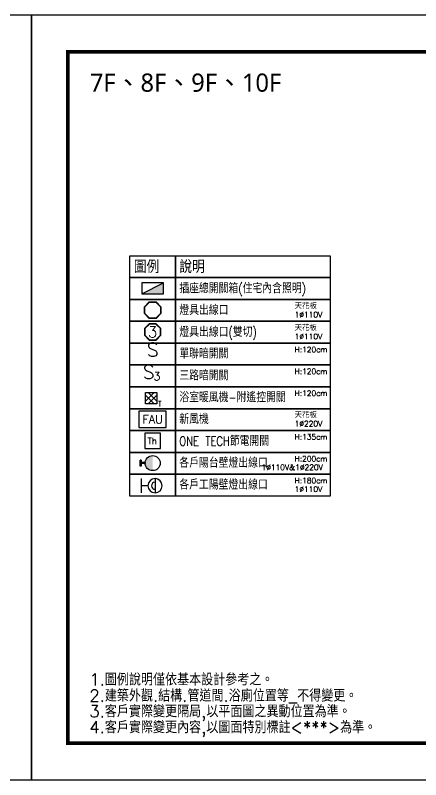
# Model space of a CAD drawing. Extents: x 489590 to 931630, y 16852 to 52972.
# Drawn here: x 498455 to 499569, y 50872 to 52972 of the extents above; entities that cross this region are included whole.
import ezdxf
from ezdxf.enums import TextEntityAlignment as Align

# ---------------------------------------------------------------- set-up
doc = ezdxf.new("R2010")
doc.units = 0
doc.header["$LTSCALE"] = 50
for name, color, linetype in [('08', 8, 'Continuous'), ('0E', 7, 'Continuous'), ('1-L', 123, 'Continuous'), ('DIM', 6, 'Continuous'), ('E', 7, 'Continuous'), ('E1', 7, 'Continuous'), ('FP', 2, 'Continuous'), ('L', 123, 'Continuous'), ('P-R', 20, 'Continuous'), ('text', 4, 'Continuous'), ('TX', 4, 'Continuous')]:
    doc.layers.add(name, color=color, linetype=linetype)
doc.styles.add('CHINA', font='SIMPLEX.shx', dxfattribs={"bigfont": 'CHINESET.shx'})
doc.styles.add('SIMPLEX', font='SIMPLEX.shx', dxfattribs={"width": 0.7})
doc.styles.add('SINGLE', font='SIMPLEX.shx', dxfattribs={"width": 0.8, "bigfont": 'chineset.shx'})
doc.styles.get("Standard").update_dxf_attribs({"font": 'txt.shx', "bigfont": 'chineset.shx'})
doc.styles.add('微軟正黑體', font='MSJH_0.TTF')

# ---------------------------------------------------------------- blocks, each defined once
blk = doc.blocks.new('A$C6F4479EE')
at = {"layer": '08'}
blk.add_lwpolyline([(0, 2100), (0, 0), (2970, 0), (2970, 2100)], close=True, dxfattribs=at)
at = {"layer": '08', "color": 8, "true_color": 0x737373, "const_width": 10}
blk.add_lwpolyline([(2535.7, 2000), (100, 2000), (100, 100), (2870, 100), (2870, 1814.8)], dxfattribs=at)
blk = doc.blocks.new('A$C057A232C')
at = {"layer": 'text', "style": 'CHINA'}
for s, p in [('1.圖例說明僅依基本設計參考之。', (1555.8, 333.1)), ('2.建築外觀.結構.管道間.浴廁位置等_不得變更。', (1555.8, 288.9)), ('3.客戶實際變更隔局,以平面圖之異動位置為準。', (1555.8, 245.8)), ('4.客戶實際變更內容,以圖面特別標註<***>為準。', (1555.8, 202))]:
    blk.add_text(s, height=33.075, dxfattribs=at).set_placement(p)
blk = doc.blocks.new('P2')
blk.add_hatch(color=256).paths.add_polyline_path([(20, 0), (20, 20), (-20, 0)])
blk.add_line((-20, 0), (20, 20))
blk.add_lwpolyline([(-20, 0), (20, 0), (20, 20), (-20, 20)], close=True)
blk = doc.blocks.new('P1')
at = {"layer": '0E'}
blk.add_blockref('P2', (0, 0), dxfattribs=at)
blk = doc.blocks.new('L3')
at = {"color": 0}
for points in [[(15, 6.2), (6.2, 15), (-6.2, 15), (-15, 6.2), (-15, -6.2), (-6.2, -15), (6.2, -15), (15, -6.2)], [(-6, -14.5), (6, -14.5), (14.5, -6), (14.5, 6), (6, 14.5), (-6, 14.5), (-14.5, 6), (-14.5, -6)]]:
    blk.add_lwpolyline(points, close=True, dxfattribs=at)
blk.add_text('3', height=20, dxfattribs=at).set_placement((0, 0), align=Align.MIDDLE_CENTER)
blk = doc.blocks.new('L1')
at = {"color": 0}
for points in [[(15, 6.2), (6.2, 15), (-6.2, 15), (-15, 6.2), (-15, -6.2), (-6.2, -15), (6.2, -15), (15, -6.2)], [(-6, -14.5), (6, -14.5), (14.5, -6), (14.5, 6), (6, 14.5), (-6, 14.5), (-14.5, 6), (-14.5, -6)]]:
    blk.add_lwpolyline(points, close=True, dxfattribs=at)
blk = doc.blocks.new('SW3')
at = {"color": 0}
for s, height, p in [('S', 25, (0, 0)), ('3', 15, (15, 0))]:
    blk.add_text(s, height=height, dxfattribs=at).set_placement(p, align=Align.BOTTOM_CENTER)
blk = doc.blocks.new('SW1')
at = {"color": 0}
blk.add_text('S', height=25, dxfattribs=at).set_placement((0, 0), align=Align.BOTTOM_CENTER)
blk = doc.blocks.new('節電開關')
at = {"layer": 'L'}
for p, q in [((14.1, 14.1), (-14.1, 14.1)), ((-14.1, 14.1), (-14.1, -14.1)), ((14.1, -14.1), (14.1, 14.1)), ((-14.1, -14.1), (14.1, -14.1))]:
    blk.add_line(p, q, dxfattribs=at)
at = {"layer": 'L', "width": 0.999983}
blk.add_text('Th', height=11.3, dxfattribs=at).set_placement((-0.6, -0.1), align=Align.MIDDLE)
blk = doc.blocks.new('L26W-W')
blk.add_hatch(color=256).paths.add_polyline_path([(13.5, 22.5, -0.390926), (1.1, 9), (-1.1, 9, -0.060084), (-4.3, 9.7, -0.323249), (-13.5, 22.5)])
for p, q in [((-5.4, 1.8), (-5.4, 0)), ((-5.4, 1.8), (5.4, 1.8)), ((5.4, 0), (-5.4, 0)), ((-0.9, 9), (-0.9, 1.8)), ((-0.9, 9), (0.9, 9)), ((0.9, 9), (0.9, 1.8)), ((5.4, 1.8), (5.4, 0))]:
    blk.add_line(p, q)
blk.add_circle((0, 22.5), 13.5)
blk = doc.blocks.new('E54')
at = {"layer": 'E'}
for p, q in [((8.3, 30.7), (-15.4, 7.1)), ((-15.4, 23.6), (8.3, 0)), ((-8.3, 30.7), (15.4, 7.1)), ((15.4, 23.6), (-8.3, 0))]:
    blk.add_line(p, q, dxfattribs=at)
at = {"layer": 'E1'}
blk.add_lwpolyline([(15.4, 30.7), (15.4, 0), (-15.4, 0), (-15.4, 30.7), (15.4, 30.7)], dxfattribs=at)
at = {"layer": 'E1', "style": 'SIMPLEX', "width": 0.8}
blk.add_text('T', height=14, dxfattribs=at).set_placement((19.9, -7))
blk = doc.blocks.new('A$C2A2C148D')
at = {"layer": 'E1'}
blk.add_blockref('E54', (15.4, 7, 0), dxfattribs=at)
blk = doc.blocks.new('A$C7CFE0CB1')
at = {"layer": 'E1', "xscale": -1}
blk.add_blockref('A$C2A2C148D', (42.7, 0), dxfattribs=at)
blk = doc.blocks.new('A$C46382AF0')
at = {"layer": 'DIM'}
for points in [[(270.1, -660.7), (395.1, -660.7), (395.1, -720.7), (270.1, -720.7)], [(395.1, -660.7), (820.1, -660.7), (820.1, -720.7), (395.1, -720.7)], [(270.1, -720.7), (395.1, -720.7), (395.1, -780.7), (270.1, -780.7)], [(395.1, -720.7), (820.1, -720.7), (820.1, -780.7), (395.1, -780.7)], [(270.1, -780.7), (395.1, -780.7), (395.1, -840.7), (270.1, -840.7)], [(395.1, -780.7), (820.1, -780.7), (820.1, -840.7), (395.1, -840.7)], [(270.1, -840.7), (395.1, -840.7), (395.1, -900.7), (270.1, -900.7)], [(395.1, -840.7), (820.1, -840.7), (820.1, -900.7), (395.1, -900.7)], [(270.1, -900.7), (395.1, -900.7), (395.1, -960.7), (270.1, -960.7)], [(395.1, -900.7), (820.1, -900.7), (820.1, -960.7), (395.1, -960.7)], [(270.1, -960.7), (395.1, -960.7), (395.1, -1020.7), (270.1, -1020.7)], [(395.1, -960.7), (820.1, -960.7), (820.1, -1020.7), (395.1, -1020.7)], [(270.1, -1020.7), (395.1, -1020.7), (395.1, -1080.7), (270.1, -1080.7)], [(395.1, -1020.7), (820.1, -1020.7), (820.1, -1080.7), (395.1, -1080.7)], [(270.1, -1080.7), (395.1, -1080.7), (395.1, -1140.7), (270.1, -1140.7)], [(395.1, -1080.7), (820.1, -1080.7), (820.1, -1140.7), (395.1, -1140.7)], [(270.1, -1140.7), (395.1, -1140.7), (395.1, -1200.7), (270.1, -1200.7)], [(395.1, -1140.7), (820.1, -1140.7), (820.1, -1200.7), (395.1, -1200.7)], [(270.1, -1200.7), (395.1, -1200.7), (395.1, -1260.7), (270.1, -1260.7)], [(395.1, -1200.7), (820.1, -1200.7), (820.1, -1260.7), (395.1, -1260.7)], [(270.1, -1260.7), (395.1, -1260.7), (395.1, -1320.7), (270.1, -1320.7)], [(395.1, -1260.7), (820.1, -1260.7), (820.1, -1320.7), (395.1, -1320.7)]]:
    blk.add_lwpolyline(points, close=True, dxfattribs=at)
at = {"layer": 'FP'}
blk.add_lwpolyline([(294.4, -1132.4), (369.4, -1132.4), (369.4, -1087.4), (294.4, -1087.4)], close=True, dxfattribs=at)
at = {"layer": '1-L', "xscale": 1.533333333333334, "yscale": 1.533333333333334, "zscale": 1.533333333333334, "rotation": 270}
blk.add_blockref('L26W-W', (298.1, -1230.3), dxfattribs=at)
at = {"layer": 'E1', "xscale": -1}
blk.add_blockref('A$C7CFE0CB1', (355.6, -1074.3), dxfattribs=at)
at = {"layer": 'L', "yscale": 1.5, "zscale": 1.5}
for name, p, xscale in [('L1', (332.6, -810.1), -1.5), ('L3', (332.6, -869.9), 1.5), ('SW1', (332.9, -948.7), 1.5), ('SW3', (321.8, -1009.7), 1.5), ('節電開關', (332.6, -1169.2), 1.5)]:
    blk.add_blockref(name, p, dxfattribs=dict(at, xscale=xscale))
at = {"layer": 'P-R', "xscale": 1.498176133402814, "yscale": 1.498176133402814, "zscale": 1.498176133402814}
blk.add_blockref('P1', (332.6, -764.9), dxfattribs=at)
at = {"layer": 'FP', "width": 1}
blk.add_text('FAU', height=22.5, dxfattribs=at).set_placement((332.6, -1109.9), align=Align.MIDDLE_CENTER)
at = {"layer": 'TX', "style": 'SINGLE'}
for s, p in [('圖例', (280.9, -690.7)), ('說明', (405.9, -690.7))]:
    blk.add_text(s, height=35, dxfattribs=at).set_placement(p, align=Align.MIDDLE_LEFT)
at = {"layer": 'TX', "width": 0.8}
for s, p in [('插座總開關箱(住宅內含照明)', (405.9, -750.7)), ('燈具出線口', (405.9, -810.7)), ('燈具出線口(雙切)', (405.9, -870.7)), ('單聯暗開關', (405.9, -930.1)), ('三路暗開關', (405.9, -990.1)), ('浴室暖風機-附遙控開關', (405.9, -1050.1)), ('新風機', (405.9, -1110.1)), ('ONE TECH節電開關', (405.9, -1170.1)), ('各戶陽台壁燈出線口', (405.9, -1230.1)), ('各戶工陽壁燈出線口', (405.9, -1290.1))]:
    blk.add_text(s, height=25, dxfattribs=at).set_placement(p, align=Align.MIDDLE_LEFT)
at = {"layer": 'TX'}
for s, p in [('天花板', (722.7, -798.9)), ('1%%C110V', (722.7, -822.5)), ('天花板', (722.7, -858.9)), ('1%%C110V', (722.7, -882.5)), ('H:120cm', (722.7, -918.3)), ('H:120cm', (722.7, -978.3)), ('H:120cm', (722.7, -1038.3)), ('天花板', (722.7, -1098.3)), ('1%%C220V', (722.7, -1121.9)), ('H:135cm', (722.7, -1158.3)), ('H:200cm', (722.7, -1218.3)), ('1%%C110V&1%%C220V', (631.7, -1241.9)), ('H:180cm', (722.7, -1278.3)), ('1%%C110V', (722.7, -1301.9))]:
    blk.add_text(s, height=15, dxfattribs=at).set_placement(p, align=Align.MIDDLE_LEFT)
blk = doc.blocks.new('E11')
at = {"layer": 'E'}
for p, q in [((30.1, 17.3), (44.2, 17.3)), ((44.2, 32.3), (44.2, 2.3))]:
    blk.add_line(p, q, dxfattribs=at)
blk.add_circle((15.1, 17.3), 15, dxfattribs=at)
blk = doc.blocks.new('A$C7E261E31')
at = {"layer": 'E1', "color": 7}
blk.add_line((0, 29.1), (30, 29.1), dxfattribs=at)
for start, end in [(180, 270), (270, 0)]:
    blk.add_arc((15, 29.1), 7.5, start, end, dxfattribs=at)
at = {"layer": 'E1', "color": 7, "extrusion": (0, 0, -1), "zscale": -1, "rotation": 270}
blk.add_blockref('E11', (-32.3, 44.2), dxfattribs=at)
blk = doc.blocks.new('A$C1CD543CE')
at = {"layer": 'E1'}
blk.add_blockref('A$C7E261E31', (0, 0), dxfattribs=at)
blk = doc.blocks.new('A$C26C44DBB')
at = {"layer": 'E1'}
blk.add_line((30, 29.1), (0, 29.1), dxfattribs=at)
at = {"layer": 'E1', "xscale": -1}
blk.add_blockref('A$C1CD543CE', (30, 0), dxfattribs=at)

msp = doc.modelspace()

# ---------------------------------------------------------------- block references
at = {"layer": '08'}
for p in [(495529.6, 50872.1, -120959), (498499.6, 50872.1, -120959)]:
    msp.add_blockref('A$C6F4479EE', p, dxfattribs=at)
at = {"layer": 'DIM'}
msp.add_blockref('A$C46382AF0', (498499.6, 52972.1, -120959), dxfattribs=at)
at = {"layer": 'E1', "xscale": -1.3, "yscale": 1.3, "zscale": 1.3, "rotation": 270}
msp.add_blockref('A$C26C44DBB', (498800.9, 51660.2, -120959), dxfattribs=at)
at = {"layer": 'text'}
msp.add_blockref('A$C057A232C', (497102.5, 50797.8, -120959), dxfattribs=at)

# ---------------------------------------------------------------- texts
at = {"layer": 'TX', "style": '微軟正黑體'}
msp.add_text('7F、8F、9F、10F', height=50, dxfattribs=at).set_placement((498659.6, 52812.1, -120959), align=Align.TOP_LEFT)

doc.saveas('drawing.dxf')
